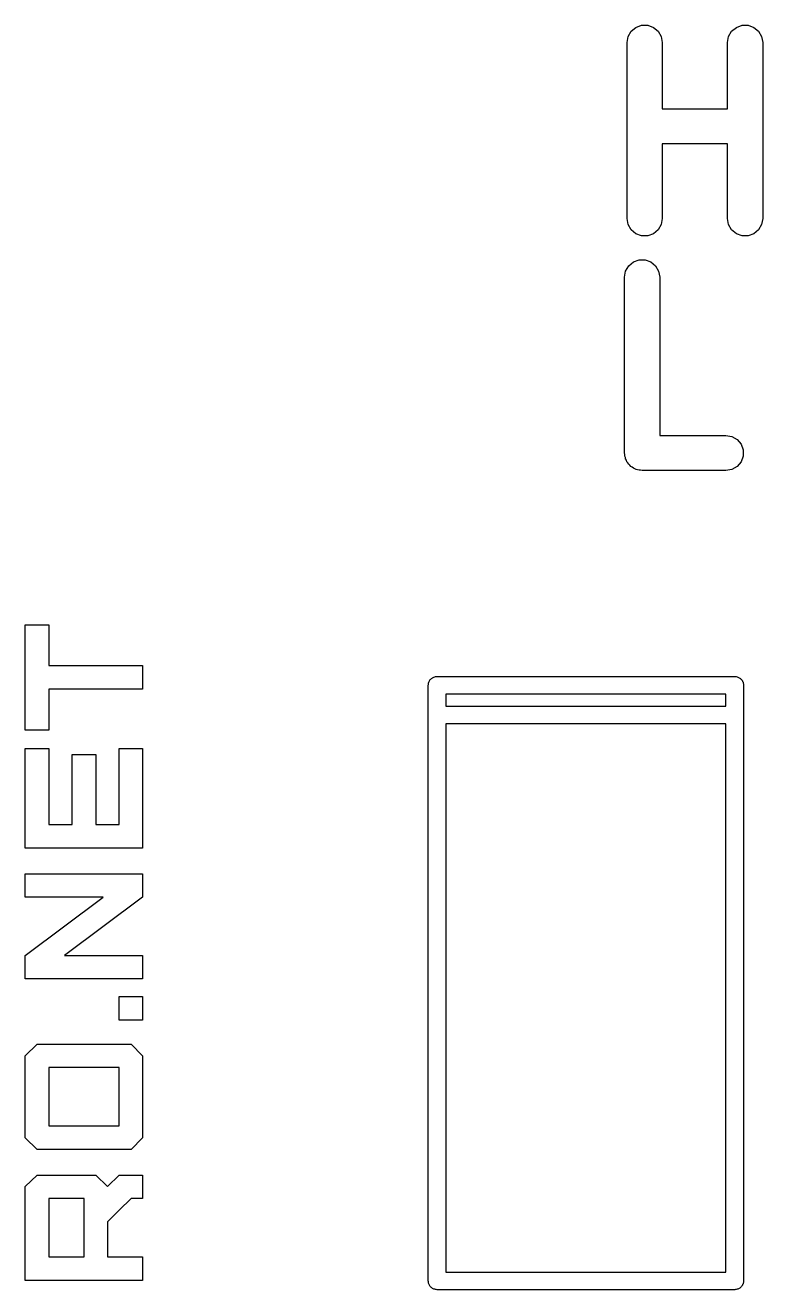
# Model space of a CAD drawing. Extents: x -2.5 to 29.1, y -2.1 to 32.5.
# Drawn here: x -2.51 to 3.78, y 12.38 to 23.17 of the extents above; entities that cross this region are included whole.
import ezdxf

# ---------------------------------------------------------------- set-up
doc = ezdxf.new("R2010")
doc.units = 0
doc.header["$MEASUREMENT"] = 0
doc.layers.add('BLACK', color=7, linetype='CONTINUOUS')

msp = doc.modelspace()

# ---------------------------------------------------------------- linework, layer by layer
at = {"layer": 'Black'}
for p, q in [((2.63047, 23.0727), (2.65652, 23.1178)), ((2.65652, 23.1178), (2.69643, 23.1513)), ((2.69643, 23.1513), (2.74538, 23.1691)), ((2.74538, 23.1691), (2.79748, 23.1691)), ((2.79748, 23.1691), (2.84643, 23.1513)), ((2.84643, 23.1513), (2.88634, 23.1178)), ((2.88634, 23.1178), (2.91238, 23.0727)), ((3.48762, 23.0727), (3.51367, 23.1178)), ((3.51367, 23.1178), (3.55357, 23.1513)), ((3.55357, 23.1513), (3.60252, 23.1691)), ((3.60252, 23.1691), (3.65462, 23.1691)), ((3.65462, 23.1691), (3.70357, 23.1513)), ((3.70357, 23.1513), (3.74348, 23.1178)), ((3.74348, 23.1178), (3.76953, 23.0727)), ((2.62143, 23.0214), (2.63047, 23.0727)), ((2.62143, 21.5214), (2.62143, 23.0214)), ((2.91238, 23.0727), (2.92143, 23.0214)), ((2.92143, 23.0214), (2.92143, 22.4571)), ((3.47857, 23.0214), (3.48762, 23.0727)), ((3.47857, 22.4571), (3.47857, 23.0214)), ((3.76953, 23.0727), (3.77857, 23.0214)), ((3.77857, 23.0214), (3.77857, 21.5214)), ((2.92143, 22.4571), (3.47857, 22.4571)), ((3.47857, 22.1571), (2.92143, 22.1571)), ((2.92143, 22.1571), (2.92143, 21.5214)), ((3.47857, 21.5214), (3.47857, 22.1571)), ((2.63047, 21.4701), (2.62143, 21.5214)), ((2.65652, 21.425), (2.63047, 21.4701)), ((2.91238, 21.4701), (2.88634, 21.425)), ((2.92143, 21.5214), (2.91238, 21.4701)), ((3.48762, 21.4701), (3.47857, 21.5214)), ((3.51367, 21.425), (3.48762, 21.4701)), ((3.76953, 21.4701), (3.74348, 21.425)), ((3.77857, 21.5214), (3.76953, 21.4701)), ((2.69643, 21.3915), (2.65652, 21.425)), ((2.74538, 21.3737), (2.69643, 21.3915)), ((2.79748, 21.3737), (2.74538, 21.3737)), ((2.84643, 21.3915), (2.79748, 21.3737)), ((2.88634, 21.425), (2.84643, 21.3915)), ((3.55357, 21.3915), (3.51367, 21.425)), ((3.60252, 21.3737), (3.55357, 21.3915)), ((3.65462, 21.3737), (3.60252, 21.3737)), ((3.70357, 21.3915), (3.65462, 21.3737)), ((3.74348, 21.425), (3.70357, 21.3915)), ((2.63509, 21.1178), (2.675, 21.1513)), ((2.675, 21.1513), (2.72395, 21.1691)), ((2.72395, 21.1691), (2.77605, 21.1691)), ((2.77605, 21.1691), (2.825, 21.1513)), ((2.825, 21.1513), (2.86491, 21.1178)), ((2.6, 21.0214), (2.60905, 21.0727)), ((2.60905, 21.0727), (2.63509, 21.1178)), ((2.86491, 21.1178), (2.89095, 21.0727)), ((2.89095, 21.0727), (2.9, 21.0214)), ((2.6, 19.5214), (2.6, 21.0214)), ((2.9, 21.0214), (2.9, 19.6714)), ((2.9, 19.6714), (3.46429, 19.6714)), ((3.46429, 19.6714), (3.51559, 19.6624)), ((3.51559, 19.6624), (3.5607, 19.6363)), ((3.5607, 19.6363), (3.59419, 19.5964)), ((2.60228, 19.5085), (2.6, 19.5214)), ((3.59419, 19.5964), (3.61201, 19.5475)), ((3.61201, 19.5475), (3.61201, 19.4954)), ((2.60228, 19.4954), (2.60228, 19.5085)), ((2.60677, 19.4831), (2.60228, 19.4954)), ((2.60905, 19.4701), (2.60677, 19.4831)), ((2.61561, 19.4588), (2.60905, 19.4701)), ((2.6201, 19.4464), (2.61561, 19.4588)), ((2.62853, 19.4364), (2.6201, 19.4464)), ((2.63509, 19.425), (2.62853, 19.4364)), ((2.64515, 19.4166), (2.63509, 19.425)), ((2.65358, 19.4065), (2.64515, 19.4166)), ((3.59419, 19.4464), (3.5607, 19.4065)), ((3.61201, 19.4954), (3.59419, 19.4464)), ((2.66495, 19.4), (2.65358, 19.4065)), ((2.675, 19.3915), (2.66495, 19.4)), ((2.68733, 19.387), (2.675, 19.3915)), ((2.6987, 19.3805), (2.68733, 19.387)), ((2.71162, 19.3782), (2.6987, 19.3805)), ((2.72395, 19.3737), (2.71162, 19.3782)), ((2.73707, 19.3737), (2.72395, 19.3737)), ((2.75, 19.3714), (2.73707, 19.3737)), ((3.46429, 19.3714), (2.75, 19.3714)), ((3.51559, 19.3805), (3.46429, 19.3714)), ((3.5607, 19.4065), (3.51559, 19.3805)), ((-2.51222, 18.0553), (-2.51221, 18.0554)), ((-2.51222, 17.1587), (-2.51222, 18.0553)), ((-2.51221, 18.0554), (-2.51221, 18.0554)), ((-2.51221, 18.0554), (-2.5122, 18.0554)), ((-2.5122, 18.0554), (-2.51219, 18.0555)), ((-2.51219, 18.0555), (-2.51217, 18.0555)), ((-2.51217, 18.0555), (-2.51215, 18.0556)), ((-2.51215, 18.0556), (-2.51212, 18.0556)), ((-2.51212, 18.0556), (-2.5121, 18.0556)), ((-2.5121, 18.0556), (-2.51207, 18.0557)), ((-2.51207, 18.0557), (-2.51204, 18.0557)), ((-2.51204, 18.0557), (-2.512, 18.0557)), ((-2.512, 18.0557), (-2.51197, 18.0557)), ((-2.51197, 18.0557), (-2.51193, 18.0558)), ((-2.51193, 18.0558), (-2.51189, 18.0558)), ((-2.51189, 18.0558), (-2.51185, 18.0558)), ((-2.51185, 18.0558), (-2.51181, 18.0558)), ((-2.51181, 18.0558), (-2.51177, 18.0558)), ((-2.51177, 18.0558), (-2.51172, 18.0558)), ((-2.51172, 18.0558), (-2.31183, 18.0558)), ((-2.31183, 18.0558), (-2.31179, 18.0558)), ((-2.31179, 18.0558), (-2.31174, 18.0558)), ((-2.31174, 18.0558), (-2.31171, 18.0558)), ((-2.31171, 18.0558), (-2.31166, 18.0558)), ((-2.31166, 18.0558), (-2.31162, 18.0558)), ((-2.31162, 18.0558), (-2.31158, 18.0557)), ((-2.31158, 18.0557), (-2.31155, 18.0557)), ((-2.31155, 18.0557), (-2.31151, 18.0557)), ((-2.31151, 18.0557), (-2.31148, 18.0557)), ((-2.31148, 18.0557), (-2.31145, 18.0556)), ((-2.31145, 18.0556), (-2.31143, 18.0556)), ((-2.31143, 18.0556), (-2.3114, 18.0556)), ((-2.3114, 18.0556), (-2.31138, 18.0555)), ((-2.31138, 18.0555), (-2.31136, 18.0555)), ((-2.31136, 18.0555), (-2.31135, 18.0554)), ((-2.31135, 18.0554), (-2.31134, 18.0554)), ((-2.31134, 18.0554), (-2.31134, 18.0554)), ((-2.31134, 18.0554), (-2.31133, 18.0553)), ((-2.31133, 18.0553), (-2.31133, 17.7089)), ((-2.31133, 17.7089), (-1.51172, 17.7089)), ((-1.51172, 17.7089), (-1.51167, 17.7089)), ((-1.51167, 17.7089), (-1.51163, 17.7089)), ((-1.51163, 17.7089), (-1.51159, 17.7088)), ((-1.51159, 17.7088), (-1.51155, 17.7088)), ((-1.51155, 17.7088), (-1.51151, 17.7088)), ((-1.51151, 17.7088), (-1.51147, 17.7088)), ((-1.51147, 17.7088), (-1.51143, 17.7088)), ((-1.51143, 17.7088), (-1.5114, 17.7088)), ((-1.5114, 17.7088), (-1.51137, 17.7087)), ((-1.51137, 17.7087), (-1.51134, 17.7087)), ((-1.51134, 17.7087), (-1.51131, 17.7087)), ((-1.51131, 17.7087), (-1.51129, 17.7086)), ((-1.51129, 17.7086), (-1.51127, 17.7086)), ((-1.51127, 17.7086), (-1.51125, 17.7085)), ((-1.51125, 17.7085), (-1.51124, 17.7085)), ((-1.51124, 17.7085), (-1.51123, 17.7085)), ((-1.51123, 17.7085), (-1.51123, 17.7084)), ((-1.51123, 17.7084), (-1.51122, 17.7084)), ((-1.51122, 17.7084), (-1.51122, 17.5085)), ((0.935048, 17.5775), (0.939266, 17.5825)), ((0.939266, 17.5825), (0.942547, 17.5882)), ((0.942547, 17.5882), (0.947573, 17.5924)), ((0.947573, 17.5924), (0.951791, 17.5975)), ((0.951791, 17.5975), (0.957473, 17.6007)), ((0.957473, 17.6007), (0.9625, 17.605)), ((0.9625, 17.605), (0.968666, 17.6072)), ((0.968666, 17.6072), (0.974348, 17.6105)), ((0.974348, 17.6105), (0.980809, 17.6116)), ((0.980809, 17.6116), (0.986976, 17.6139)), ((0.986976, 17.6139), (0.99354, 17.6139)), ((0.99354, 17.6139), (1, 17.615)), ((1, 17.615), (3.54, 17.615)), ((3.54, 17.615), (3.54646, 17.6139)), ((3.54646, 17.6139), (3.55302, 17.6139)), ((3.55302, 17.6139), (3.55919, 17.6116)), ((3.55919, 17.6116), (3.56565, 17.6105)), ((3.56565, 17.6105), (3.57133, 17.6072)), ((3.57133, 17.6072), (3.5775, 17.605)), ((3.5775, 17.605), (3.58253, 17.6007)), ((3.58253, 17.6007), (3.58821, 17.5975)), ((3.58821, 17.5975), (3.59243, 17.5924)), ((3.59243, 17.5924), (3.59745, 17.5882)), ((3.59745, 17.5882), (3.60073, 17.5825)), ((3.60073, 17.5825), (3.60495, 17.5775)), ((-1.51172, 17.508), (-2.31133, 17.508)), ((-2.31133, 17.508), (-2.31133, 17.1587)), ((-1.51167, 17.508), (-1.51172, 17.508)), ((-1.51163, 17.508), (-1.51167, 17.508)), ((-1.51159, 17.508), (-1.51163, 17.508)), ((-1.51155, 17.508), (-1.51159, 17.508)), ((-1.51151, 17.508), (-1.51155, 17.508)), ((-1.51147, 17.508), (-1.51151, 17.508)), ((-1.51143, 17.5081), (-1.51147, 17.508)), ((-1.5114, 17.5081), (-1.51143, 17.5081)), ((-1.51137, 17.5081), (-1.5114, 17.5081)), ((-1.51134, 17.5082), (-1.51137, 17.5081)), ((-1.51131, 17.5082), (-1.51134, 17.5082)), ((-1.51129, 17.5082), (-1.51131, 17.5082)), ((-1.51127, 17.5083), (-1.51129, 17.5082)), ((-1.51125, 17.5083), (-1.51127, 17.5083)), ((-1.51124, 17.5084), (-1.51125, 17.5083)), ((-1.51123, 17.5084), (-1.51124, 17.5084)), ((-1.51122, 17.5085), (-1.51123, 17.5084)), ((-1.51123, 17.5084), (-1.51123, 17.5084)), ((0.925, 17.54), (0.926139, 17.5465)), ((0.925, 15), (0.925, 17.54)), ((0.926139, 17.553), (0.928384, 17.5592)), ((0.926139, 17.5465), (0.926139, 17.553)), ((0.928384, 17.5592), (0.929523, 17.5657)), ((0.929523, 17.5657), (0.932804, 17.5713)), ((0.932804, 17.5713), (0.935048, 17.5775)), ((3.60495, 17.5775), (3.6072, 17.5713)), ((3.6072, 17.5713), (3.61048, 17.5657)), ((3.61048, 17.5657), (3.61162, 17.5592)), ((3.61162, 17.5592), (3.61386, 17.553)), ((3.61386, 17.553), (3.61386, 17.5465)), ((3.61386, 17.5465), (3.615, 17.54)), ((3.615, 17.54), (3.615, 15)), ((1.075, 17.465), (1.075, 17.361)), ((3.465, 17.465), (1.075, 17.465)), ((3.465, 17.361), (3.465, 17.465)), ((1.075, 17.361), (3.465, 17.361)), ((-2.51221, 17.1586), (-2.51222, 17.1587)), ((-2.5122, 17.1586), (-2.51221, 17.1586)), ((-2.51221, 17.1586), (-2.51221, 17.1586)), ((-2.51219, 17.1585), (-2.5122, 17.1586)), ((-2.51217, 17.1585), (-2.51219, 17.1585)), ((-2.51215, 17.1584), (-2.51217, 17.1585)), ((-2.51212, 17.1584), (-2.51215, 17.1584)), ((-2.5121, 17.1584), (-2.51212, 17.1584)), ((-2.51207, 17.1583), (-2.5121, 17.1584)), ((-2.51204, 17.1583), (-2.51207, 17.1583)), ((-2.512, 17.1583), (-2.51204, 17.1583)), ((-2.51197, 17.1583), (-2.512, 17.1583)), ((-2.51193, 17.1582), (-2.51197, 17.1583)), ((-2.51189, 17.1582), (-2.51193, 17.1582)), ((-2.51185, 17.1582), (-2.51189, 17.1582)), ((-2.51181, 17.1582), (-2.51185, 17.1582)), ((-2.51177, 17.1582), (-2.51181, 17.1582)), ((-2.51172, 17.1582), (-2.51177, 17.1582)), ((-2.31183, 17.1582), (-2.51172, 17.1582)), ((-2.31179, 17.1582), (-2.31183, 17.1582)), ((-2.31174, 17.1582), (-2.31179, 17.1582)), ((-2.31171, 17.1582), (-2.31174, 17.1582)), ((-2.31166, 17.1582), (-2.31171, 17.1582)), ((-2.31162, 17.1582), (-2.31166, 17.1582)), ((-2.31158, 17.1583), (-2.31162, 17.1582)), ((-2.31155, 17.1583), (-2.31158, 17.1583)), ((-2.31151, 17.1583), (-2.31155, 17.1583)), ((-2.31148, 17.1583), (-2.31151, 17.1583)), ((-2.31145, 17.1584), (-2.31148, 17.1583)), ((-2.31143, 17.1584), (-2.31145, 17.1584)), ((-2.3114, 17.1584), (-2.31143, 17.1584)), ((-2.31138, 17.1585), (-2.3114, 17.1584)), ((-2.31136, 17.1585), (-2.31138, 17.1585)), ((-2.31135, 17.1586), (-2.31136, 17.1585)), ((-2.31134, 17.1586), (-2.31135, 17.1586)), ((-2.31133, 17.1587), (-2.31134, 17.1586)), ((-2.31134, 17.1586), (-2.31134, 17.1586)), ((1.075, 17.211), (1.075, 15)), ((3.465, 17.211), (1.075, 17.211)), ((3.465, 15), (3.465, 17.211)), ((-2.51222, 17.0005), (-2.51221, 17.0006)), ((-2.51222, 16.1524), (-2.51222, 17.0005)), ((-2.51221, 17.0006), (-2.51221, 17.0006)), ((-2.51221, 17.0006), (-2.5122, 17.0006)), ((-2.5122, 17.0006), (-2.51219, 17.0007)), ((-2.51219, 17.0007), (-2.51217, 17.0007)), ((-2.51217, 17.0007), (-2.51215, 17.0008)), ((-2.51215, 17.0008), (-2.51212, 17.0008)), ((-2.51212, 17.0008), (-2.5121, 17.0008)), ((-2.5121, 17.0008), (-2.51207, 17.0009)), ((-2.51207, 17.0009), (-2.51204, 17.0009)), ((-2.51204, 17.0009), (-2.512, 17.0009)), ((-2.512, 17.0009), (-2.51197, 17.0009)), ((-2.51197, 17.0009), (-2.51193, 17.001)), ((-2.51193, 17.001), (-2.51189, 17.001)), ((-2.51189, 17.001), (-2.51185, 17.001)), ((-2.51185, 17.001), (-2.51181, 17.001)), ((-2.51181, 17.001), (-2.51177, 17.001)), ((-2.51177, 17.001), (-2.51172, 17.001)), ((-2.51172, 17.001), (-2.31183, 17.001)), ((-2.31183, 17.001), (-2.31179, 17.001)), ((-2.31179, 17.001), (-2.31174, 17.001)), ((-2.31174, 17.001), (-2.31171, 17.001)), ((-2.31171, 17.001), (-2.31166, 17.001)), ((-2.31166, 17.001), (-2.31162, 17.001)), ((-2.31162, 17.001), (-2.31158, 17.0009)), ((-2.31158, 17.0009), (-2.31155, 17.0009)), ((-2.31155, 17.0009), (-2.31151, 17.0009)), ((-2.31151, 17.0009), (-2.31148, 17.0009)), ((-2.31148, 17.0009), (-2.31145, 17.0008)), ((-2.31145, 17.0008), (-2.31143, 17.0008)), ((-2.31143, 17.0008), (-2.3114, 17.0008)), ((-2.3114, 17.0008), (-2.31138, 17.0007)), ((-2.31138, 17.0007), (-2.31136, 17.0007)), ((-2.31136, 17.0007), (-2.31135, 17.0006)), ((-2.31135, 17.0006), (-2.31134, 17.0006)), ((-2.31134, 17.0006), (-2.31134, 17.0006)), ((-2.31134, 17.0006), (-2.31133, 17.0005)), ((-2.31133, 17.0005), (-2.31133, 16.3528)), ((-2.1109, 16.3528), (-2.1109, 16.9506)), ((-2.1109, 16.9506), (-2.11089, 16.9506)), ((-2.11089, 16.9506), (-2.11088, 16.9507)), ((-2.11089, 16.9506), (-2.11089, 16.9506)), ((-2.11088, 16.9507), (-2.11087, 16.9507)), ((-2.11087, 16.9507), (-2.11085, 16.9508)), ((-2.11085, 16.9508), (-2.11084, 16.9508)), ((-2.11084, 16.9508), (-2.11081, 16.9508)), ((-2.11081, 16.9508), (-2.11079, 16.9509)), ((-2.11079, 16.9509), (-2.11075, 16.9509)), ((-2.11075, 16.9509), (-2.11072, 16.9509)), ((-2.11072, 16.9509), (-2.11069, 16.951)), ((-2.11069, 16.951), (-2.11065, 16.951)), ((-2.11065, 16.951), (-2.11061, 16.951)), ((-2.11061, 16.951), (-2.11057, 16.951)), ((-2.11057, 16.951), (-2.11053, 16.951)), ((-2.11053, 16.951), (-2.11049, 16.951)), ((-2.11049, 16.951), (-2.11045, 16.951)), ((-2.11045, 16.951), (-2.1104, 16.9511)), ((-2.1104, 16.9511), (-1.91052, 16.9511)), ((-1.91052, 16.9511), (-1.91047, 16.951)), ((-1.91047, 16.951), (-1.91043, 16.951)), ((-1.91043, 16.951), (-1.91039, 16.951)), ((-1.91039, 16.951), (-1.91034, 16.951)), ((-1.91034, 16.951), (-1.91031, 16.951)), ((-1.91031, 16.951), (-1.91027, 16.951)), ((-1.91027, 16.951), (-1.91023, 16.951)), ((-1.91023, 16.951), (-1.91019, 16.9509)), ((-1.91019, 16.9509), (-1.91017, 16.9509)), ((-1.91017, 16.9509), (-1.91013, 16.9509)), ((-1.91013, 16.9509), (-1.91011, 16.9508)), ((-1.91011, 16.9508), (-1.91008, 16.9508)), ((-1.91008, 16.9508), (-1.91007, 16.9508)), ((-1.91007, 16.9508), (-1.91005, 16.9507)), ((-1.91005, 16.9507), (-1.91004, 16.9507)), ((-1.91004, 16.9507), (-1.91002, 16.9506)), ((-1.91002, 16.9506), (-1.91002, 16.9506)), ((-1.91002, 16.9506), (-1.91002, 16.9506)), ((-1.91002, 16.9506), (-1.91002, 16.3528)), ((-1.71208, 17.0005), (-1.71207, 17.0006)), ((-1.71208, 16.3528), (-1.71208, 17.0005)), ((-1.71207, 17.0006), (-1.71207, 17.0006)), ((-1.71207, 17.0006), (-1.71206, 17.0006)), ((-1.71206, 17.0006), (-1.71205, 17.0007)), ((-1.71205, 17.0007), (-1.71203, 17.0007)), ((-1.71203, 17.0007), (-1.71201, 17.0008)), ((-1.71201, 17.0008), (-1.71198, 17.0008)), ((-1.71198, 17.0008), (-1.71196, 17.0008)), ((-1.71196, 17.0008), (-1.71193, 17.0009)), ((-1.71193, 17.0009), (-1.7119, 17.0009)), ((-1.7119, 17.0009), (-1.71186, 17.0009)), ((-1.71186, 17.0009), (-1.71183, 17.0009)), ((-1.71183, 17.0009), (-1.71179, 17.001)), ((-1.71179, 17.001), (-1.71175, 17.001)), ((-1.71175, 17.001), (-1.71171, 17.001)), ((-1.71171, 17.001), (-1.71167, 17.001)), ((-1.71167, 17.001), (-1.71163, 17.001)), ((-1.71163, 17.001), (-1.71158, 17.001)), ((-1.71158, 17.001), (-1.51172, 17.001)), ((-1.51172, 17.001), (-1.51167, 17.001)), ((-1.51167, 17.001), (-1.51163, 17.001)), ((-1.51163, 17.001), (-1.51159, 17.001)), ((-1.51159, 17.001), (-1.51155, 17.001)), ((-1.51155, 17.001), (-1.51151, 17.001)), ((-1.51151, 17.001), (-1.51147, 17.0009)), ((-1.51147, 17.0009), (-1.51143, 17.0009)), ((-1.51143, 17.0009), (-1.5114, 17.0009)), ((-1.5114, 17.0009), (-1.51137, 17.0009)), ((-1.51137, 17.0009), (-1.51134, 17.0008)), ((-1.51134, 17.0008), (-1.51131, 17.0008)), ((-1.51131, 17.0008), (-1.51129, 17.0008)), ((-1.51129, 17.0008), (-1.51127, 17.0007)), ((-1.51127, 17.0007), (-1.51125, 17.0007)), ((-1.51125, 17.0007), (-1.51124, 17.0006)), ((-1.51124, 17.0006), (-1.51123, 17.0006)), ((-1.51123, 17.0006), (-1.51123, 17.0006)), ((-1.51123, 17.0006), (-1.51122, 17.0005)), ((-1.51122, 17.0005), (-1.51122, 16.1524)), ((-2.31133, 16.3528), (-2.1109, 16.3528)), ((-1.91002, 16.3528), (-1.71208, 16.3528)), ((-2.51221, 16.1524), (-2.51222, 16.1524)), ((-2.5122, 16.1523), (-2.51221, 16.1524)), ((-2.51221, 16.1524), (-2.51221, 16.1524)), ((-2.51219, 16.1523), (-2.5122, 16.1523)), ((-2.51217, 16.1522), (-2.51219, 16.1523)), ((-2.51215, 16.1522), (-2.51217, 16.1522)), ((-2.51212, 16.1522), (-2.51215, 16.1522)), ((-2.5121, 16.1521), (-2.51212, 16.1522)), ((-2.51207, 16.1521), (-2.5121, 16.1521)), ((-2.51204, 16.1521), (-2.51207, 16.1521)), ((-2.512, 16.152), (-2.51204, 16.1521)), ((-2.51197, 16.152), (-2.512, 16.152)), ((-2.51193, 16.152), (-2.51197, 16.152)), ((-2.51189, 16.152), (-2.51193, 16.152)), ((-2.51185, 16.152), (-2.51189, 16.152)), ((-2.51181, 16.152), (-2.51185, 16.152)), ((-2.51177, 16.152), (-2.51181, 16.152)), ((-2.51172, 16.1519), (-2.51177, 16.152)), ((-1.51172, 16.1519), (-2.51172, 16.1519)), ((-1.51167, 16.152), (-1.51172, 16.1519)), ((-1.51163, 16.152), (-1.51167, 16.152)), ((-1.51159, 16.152), (-1.51163, 16.152)), ((-1.51155, 16.152), (-1.51159, 16.152)), ((-1.51151, 16.152), (-1.51155, 16.152)), ((-1.51147, 16.152), (-1.51151, 16.152)), ((-1.51143, 16.152), (-1.51147, 16.152)), ((-1.5114, 16.1521), (-1.51143, 16.152)), ((-1.51137, 16.1521), (-1.5114, 16.1521)), ((-1.51134, 16.1521), (-1.51137, 16.1521)), ((-1.51131, 16.1522), (-1.51134, 16.1521)), ((-1.51129, 16.1522), (-1.51131, 16.1522)), ((-1.51127, 16.1522), (-1.51129, 16.1522)), ((-1.51125, 16.1523), (-1.51127, 16.1522)), ((-1.51124, 16.1523), (-1.51125, 16.1523)), ((-1.51123, 16.1524), (-1.51124, 16.1523)), ((-1.51122, 16.1524), (-1.51123, 16.1524)), ((-1.51123, 16.1524), (-1.51123, 16.1524)), ((-2.51222, 15.9325), (-2.51221, 15.9326)), ((-2.51222, 15.7341), (-2.51222, 15.9325)), ((-2.51221, 15.9326), (-2.51221, 15.9326)), ((-2.51221, 15.9326), (-2.5122, 15.9326)), ((-2.5122, 15.9326), (-2.51219, 15.9327)), ((-2.51219, 15.9327), (-2.51217, 15.9327)), ((-2.51217, 15.9327), (-2.51215, 15.9328)), ((-2.51215, 15.9328), (-2.51212, 15.9328)), ((-2.51212, 15.9328), (-2.5121, 15.9328)), ((-2.5121, 15.9328), (-2.51207, 15.9329)), ((-2.51207, 15.9329), (-2.51204, 15.9329)), ((-2.51204, 15.9329), (-2.512, 15.9329)), ((-2.512, 15.9329), (-2.51197, 15.9329)), ((-2.51197, 15.9329), (-2.51193, 15.933)), ((-2.51193, 15.933), (-2.51189, 15.933)), ((-2.51189, 15.933), (-2.51185, 15.933)), ((-2.51185, 15.933), (-2.51181, 15.933)), ((-2.51181, 15.933), (-2.51177, 15.933)), ((-2.51177, 15.933), (-2.51172, 15.933)), ((-2.51172, 15.933), (-1.51172, 15.933)), ((-1.51172, 15.933), (-1.51167, 15.933)), ((-1.51167, 15.933), (-1.51163, 15.933)), ((-1.51163, 15.933), (-1.51159, 15.933)), ((-1.51159, 15.933), (-1.51155, 15.933)), ((-1.51155, 15.933), (-1.51151, 15.933)), ((-1.51151, 15.933), (-1.51147, 15.9329)), ((-1.51147, 15.9329), (-1.51143, 15.9329)), ((-1.51143, 15.9329), (-1.5114, 15.9329)), ((-1.5114, 15.9329), (-1.51137, 15.9329)), ((-1.51137, 15.9329), (-1.51134, 15.9328)), ((-1.51134, 15.9328), (-1.51131, 15.9328)), ((-1.51131, 15.9328), (-1.51129, 15.9328)), ((-1.51129, 15.9328), (-1.51127, 15.9327)), ((-1.51127, 15.9327), (-1.51125, 15.9327)), ((-1.51125, 15.9327), (-1.51124, 15.9326)), ((-1.51124, 15.9326), (-1.51123, 15.9326)), ((-1.51123, 15.9326), (-1.51123, 15.9326)), ((-1.51123, 15.9326), (-1.51122, 15.9325)), ((-1.51122, 15.9325), (-1.51122, 15.7341)), ((-2.51221, 15.734), (-2.51222, 15.7341)), ((-2.5122, 15.7339), (-2.51221, 15.734)), ((-2.51221, 15.734), (-2.51221, 15.734)), ((-2.51219, 15.7339), (-2.5122, 15.7339)), ((-2.51217, 15.7339), (-2.51219, 15.7339)), ((-2.51215, 15.7338), (-2.51217, 15.7339)), ((-2.51212, 15.7338), (-2.51215, 15.7338)), ((-2.5121, 15.7337), (-2.51212, 15.7338)), ((-2.51207, 15.7337), (-2.5121, 15.7337)), ((-2.51204, 15.7337), (-2.51207, 15.7337)), ((-2.512, 15.7337), (-2.51204, 15.7337)), ((-2.51202, 15.2362), (-1.84749, 15.7336)), ((-2.51197, 15.7336), (-2.512, 15.7337)), ((-2.51193, 15.7336), (-2.51197, 15.7336)), ((-2.51189, 15.7336), (-2.51193, 15.7336)), ((-2.51185, 15.7336), (-2.51189, 15.7336)), ((-2.51181, 15.7336), (-2.51185, 15.7336)), ((-2.51177, 15.7336), (-2.51181, 15.7336)), ((-2.51172, 15.7336), (-2.51177, 15.7336)), ((-1.84749, 15.7336), (-2.51172, 15.7336)), ((-1.51142, 15.7337), (-2.17736, 15.2363)), ((-1.51138, 15.7337), (-1.51142, 15.7337)), ((-1.51134, 15.7337), (-1.51138, 15.7337)), ((-1.51132, 15.7338), (-1.51134, 15.7337)), ((-1.5113, 15.7338), (-1.51132, 15.7338)), ((-1.51128, 15.7338), (-1.5113, 15.7338)), ((-1.51125, 15.7339), (-1.51128, 15.7338)), ((-1.51124, 15.7339), (-1.51125, 15.7339)), ((-1.51123, 15.734), (-1.51124, 15.7339)), ((-1.51122, 15.7341), (-1.51123, 15.734)), ((-1.51123, 15.734), (-1.51123, 15.734)), ((-2.51222, 15.2358), (-2.51221, 15.2359)), ((-2.51222, 15.0359), (-2.51222, 15.2358)), ((-2.51221, 15.2359), (-2.5122, 15.2359)), ((-2.5122, 15.2359), (-2.51219, 15.2359)), ((-2.51219, 15.2359), (-2.51219, 15.236)), ((-2.51219, 15.236), (-2.51216, 15.236)), ((-2.51216, 15.236), (-2.51214, 15.2361)), ((-2.51214, 15.2361), (-2.51212, 15.2361)), ((-2.51212, 15.2361), (-2.5121, 15.2361)), ((-2.5121, 15.2361), (-2.51206, 15.2361)), ((-2.51206, 15.2361), (-2.51202, 15.2362)), ((-2.17736, 15.2363), (-1.51172, 15.2363)), ((-1.51172, 15.2363), (-1.51167, 15.2363)), ((-1.51167, 15.2363), (-1.51163, 15.2363)), ((-1.51163, 15.2363), (-1.51159, 15.2363)), ((-1.51159, 15.2363), (-1.51155, 15.2363)), ((-1.51155, 15.2363), (-1.51151, 15.2362)), ((-1.51151, 15.2362), (-1.51147, 15.2362)), ((-1.51147, 15.2362), (-1.51143, 15.2362)), ((-1.51143, 15.2362), (-1.5114, 15.2362)), ((-1.5114, 15.2362), (-1.51137, 15.2361)), ((-1.51137, 15.2361), (-1.51134, 15.2361)), ((-1.51134, 15.2361), (-1.51131, 15.2361)), ((-1.51131, 15.2361), (-1.51129, 15.236)), ((-1.51129, 15.236), (-1.51127, 15.236)), ((-1.51127, 15.236), (-1.51125, 15.236)), ((-1.51125, 15.236), (-1.51124, 15.2359)), ((-1.51124, 15.2359), (-1.51123, 15.2359)), ((-1.51123, 15.2359), (-1.51123, 15.2358)), ((-1.51123, 15.2358), (-1.51122, 15.2358)), ((-1.51122, 15.2358), (-1.51122, 15.0359)), ((-2.51221, 15.0359), (-2.51222, 15.0359)), ((-2.51221, 15.0358), (-2.51221, 15.0359)), ((-2.5122, 15.0358), (-2.51221, 15.0358)), ((-2.51219, 15.0357), (-2.5122, 15.0358)), ((-2.51217, 15.0357), (-2.51219, 15.0357)), ((-2.51215, 15.0357), (-2.51217, 15.0357)), ((-2.51212, 15.0356), (-2.51215, 15.0357)), ((-2.5121, 15.0356), (-2.51212, 15.0356)), ((-2.51207, 15.0356), (-2.5121, 15.0356)), ((-2.51204, 15.0355), (-2.51207, 15.0356)), ((-2.512, 15.0355), (-2.51204, 15.0355)), ((-2.51197, 15.0355), (-2.512, 15.0355)), ((-2.51193, 15.0355), (-2.51197, 15.0355)), ((-2.51189, 15.0354), (-2.51193, 15.0355)), ((-2.51185, 15.0354), (-2.51189, 15.0354)), ((-2.51181, 15.0354), (-2.51185, 15.0354)), ((-2.51177, 15.0354), (-2.51181, 15.0354)), ((-2.51172, 15.0354), (-2.51177, 15.0354)), ((-1.51172, 15.0354), (-2.51172, 15.0354)), ((-1.51167, 15.0354), (-1.51172, 15.0354)), ((-1.51163, 15.0354), (-1.51167, 15.0354)), ((-1.51159, 15.0354), (-1.51163, 15.0354)), ((-1.51155, 15.0354), (-1.51159, 15.0354)), ((-1.51151, 15.0355), (-1.51155, 15.0354)), ((-1.51147, 15.0355), (-1.51151, 15.0355)), ((-1.51143, 15.0355), (-1.51147, 15.0355)), ((-1.5114, 15.0355), (-1.51143, 15.0355)), ((-1.51137, 15.0356), (-1.5114, 15.0355)), ((-1.51134, 15.0356), (-1.51137, 15.0356)), ((-1.51131, 15.0356), (-1.51134, 15.0356)), ((-1.51129, 15.0357), (-1.51131, 15.0356)), ((-1.51127, 15.0357), (-1.51129, 15.0357)), ((-1.51125, 15.0357), (-1.51127, 15.0357)), ((-1.51124, 15.0358), (-1.51125, 15.0357)), ((-1.51123, 15.0358), (-1.51124, 15.0358)), ((-1.51122, 15.0359), (-1.51123, 15.0359)), ((-1.51123, 15.0359), (-1.51123, 15.0358)), ((0.925, 12.46), (0.925, 15)), ((1.075, 15), (1.075, 12.535)), ((3.465, 12.535), (3.465, 15)), ((3.615, 15), (3.615, 12.46)), ((-1.71208, 14.8841), (-1.71207, 14.8842)), ((-1.71208, 14.6842), (-1.71208, 14.8841)), ((-1.71207, 14.8842), (-1.71207, 14.8842)), ((-1.71207, 14.8842), (-1.71206, 14.8842)), ((-1.71206, 14.8842), (-1.71205, 14.8843)), ((-1.71205, 14.8843), (-1.71203, 14.8843)), ((-1.71203, 14.8843), (-1.71201, 14.8844)), ((-1.71201, 14.8844), (-1.71198, 14.8844)), ((-1.71198, 14.8844), (-1.71196, 14.8844)), ((-1.71196, 14.8844), (-1.71193, 14.8845)), ((-1.71193, 14.8845), (-1.7119, 14.8845)), ((-1.7119, 14.8845), (-1.71186, 14.8845)), ((-1.71186, 14.8845), (-1.71183, 14.8846)), ((-1.71183, 14.8846), (-1.71179, 14.8846)), ((-1.71179, 14.8846), (-1.71175, 14.8846)), ((-1.71175, 14.8846), (-1.71171, 14.8846)), ((-1.71171, 14.8846), (-1.71167, 14.8846)), ((-1.71167, 14.8846), (-1.71163, 14.8846)), ((-1.71163, 14.8846), (-1.71158, 14.8846)), ((-1.71158, 14.8846), (-1.51172, 14.8846)), ((-1.51172, 14.8846), (-1.51167, 14.8846)), ((-1.51167, 14.8846), (-1.51163, 14.8846)), ((-1.51163, 14.8846), (-1.51159, 14.8846)), ((-1.51159, 14.8846), (-1.51155, 14.8846)), ((-1.51155, 14.8846), (-1.51151, 14.8846)), ((-1.51151, 14.8846), (-1.51147, 14.8846)), ((-1.51147, 14.8846), (-1.51143, 14.8845)), ((-1.51143, 14.8845), (-1.5114, 14.8845)), ((-1.5114, 14.8845), (-1.51137, 14.8845)), ((-1.51137, 14.8845), (-1.51134, 14.8844)), ((-1.51134, 14.8844), (-1.51131, 14.8844)), ((-1.51131, 14.8844), (-1.51129, 14.8844)), ((-1.51129, 14.8844), (-1.51127, 14.8843)), ((-1.51127, 14.8843), (-1.51125, 14.8843)), ((-1.51125, 14.8843), (-1.51124, 14.8842)), ((-1.51124, 14.8842), (-1.51123, 14.8842)), ((-1.51123, 14.8842), (-1.51123, 14.8842)), ((-1.51123, 14.8842), (-1.51122, 14.8841)), ((-1.51122, 14.8841), (-1.51122, 14.6842)), ((-1.71207, 14.6842), (-1.71208, 14.6842)), ((-1.71207, 14.6841), (-1.71207, 14.6842)), ((-1.71206, 14.6841), (-1.71207, 14.6841)), ((-1.71205, 14.6841), (-1.71206, 14.6841)), ((-1.71203, 14.684), (-1.71205, 14.6841)), ((-1.71201, 14.684), (-1.71203, 14.684)), ((-1.71198, 14.684), (-1.71201, 14.684)), ((-1.71196, 14.6839), (-1.71198, 14.684)), ((-1.71193, 14.6839), (-1.71196, 14.6839)), ((-1.7119, 14.6839), (-1.71193, 14.6839)), ((-1.71186, 14.6838), (-1.7119, 14.6839)), ((-1.71183, 14.6838), (-1.71186, 14.6838)), ((-1.71179, 14.6838), (-1.71183, 14.6838)), ((-1.71175, 14.6838), (-1.71179, 14.6838)), ((-1.71171, 14.6838), (-1.71175, 14.6838)), ((-1.71167, 14.6837), (-1.71171, 14.6838)), ((-1.71163, 14.6837), (-1.71167, 14.6837)), ((-1.71158, 14.6837), (-1.71163, 14.6837)), ((-1.51172, 14.6837), (-1.71158, 14.6837)), ((-1.51167, 14.6837), (-1.51172, 14.6837)), ((-1.51163, 14.6837), (-1.51167, 14.6837)), ((-1.51159, 14.6838), (-1.51163, 14.6837)), ((-1.51155, 14.6838), (-1.51159, 14.6838)), ((-1.51151, 14.6838), (-1.51155, 14.6838)), ((-1.51147, 14.6838), (-1.51151, 14.6838)), ((-1.51143, 14.6838), (-1.51147, 14.6838)), ((-1.5114, 14.6839), (-1.51143, 14.6838)), ((-1.51137, 14.6839), (-1.5114, 14.6839)), ((-1.51134, 14.6839), (-1.51137, 14.6839)), ((-1.51131, 14.684), (-1.51134, 14.6839)), ((-1.51129, 14.684), (-1.51131, 14.684)), ((-1.51127, 14.684), (-1.51129, 14.684)), ((-1.51125, 14.6841), (-1.51127, 14.684)), ((-1.51124, 14.6841), (-1.51125, 14.6841)), ((-1.51123, 14.6841), (-1.51124, 14.6841)), ((-1.51122, 14.6842), (-1.51123, 14.6842)), ((-1.51123, 14.6842), (-1.51123, 14.6841)), ((-2.51207, 14.3804), (-2.41068, 14.479)), ((-2.41068, 14.479), (-2.41067, 14.479)), ((-2.41067, 14.479), (-2.41066, 14.479)), ((-2.41066, 14.479), (-2.4106, 14.479)), ((-2.4106, 14.479), (-2.41054, 14.479)), ((-2.41054, 14.479), (-2.41052, 14.4791)), ((-2.41052, 14.4791), (-2.41051, 14.4791)), ((-2.41051, 14.4791), (-2.41044, 14.4791)), ((-2.41044, 14.4791), (-2.41037, 14.4791)), ((-2.41037, 14.4791), (-2.41035, 14.4791)), ((-2.41035, 14.4791), (-2.41034, 14.4791)), ((-2.41034, 14.4791), (-1.61022, 14.4791)), ((-1.61022, 14.4791), (-1.6102, 14.4791)), ((-1.6102, 14.4791), (-1.61018, 14.4791)), ((-1.61018, 14.4791), (-1.61012, 14.4791)), ((-1.61012, 14.4791), (-1.61005, 14.4791)), ((-1.61005, 14.4791), (-1.61003, 14.4791)), ((-1.61003, 14.4791), (-1.61001, 14.479)), ((-1.61001, 14.479), (-1.60996, 14.479)), ((-1.60996, 14.479), (-1.6099, 14.479)), ((-1.6099, 14.479), (-1.60989, 14.479)), ((-1.60989, 14.479), (-1.60987, 14.4789)), ((-1.60987, 14.4789), (-1.51137, 14.3804)), ((-2.51222, 14.3801), (-2.5122, 14.3802)), ((-2.51222, 13.6805), (-2.51222, 14.3801)), ((-2.51222, 14.3801), (-2.51221, 14.3801)), ((-2.51221, 14.3801), (-2.51222, 14.3801)), ((-2.5122, 14.3802), (-2.51219, 14.3803)), ((-2.51219, 14.3803), (-2.51218, 14.3803)), ((-2.51218, 14.3803), (-2.51217, 14.3803)), ((-2.51217, 14.3803), (-2.51213, 14.3804)), ((-2.51213, 14.3804), (-2.5121, 14.3804)), ((-2.5121, 14.3804), (-2.51208, 14.3804)), ((-2.51208, 14.3804), (-2.51207, 14.3804)), ((-1.51137, 14.3804), (-1.51135, 14.3804)), ((-1.51135, 14.3804), (-1.51134, 14.3804)), ((-1.51134, 14.3804), (-1.51133, 14.3804)), ((-1.51133, 14.3804), (-1.51132, 14.3804)), ((-1.51132, 14.3804), (-1.5113, 14.3803)), ((-1.5113, 14.3803), (-1.51127, 14.3803)), ((-1.51127, 14.3803), (-1.51126, 14.3803)), ((-1.51126, 14.3803), (-1.51125, 14.3803)), ((-1.51125, 14.3803), (-1.51125, 14.3802)), ((-1.51125, 14.3802), (-1.51124, 14.3802)), ((-1.51124, 14.3802), (-1.51123, 14.3802)), ((-1.51123, 14.3802), (-1.51122, 14.3801)), ((-1.51122, 14.3801), (-1.51122, 14.3801)), ((-1.51122, 14.3801), (-1.51122, 14.3801)), ((-1.51122, 14.3801), (-1.51122, 13.6805)), ((-2.31133, 14.2796), (-2.31133, 13.7824)), ((-1.71208, 14.2796), (-2.31133, 14.2796)), ((-1.71208, 13.7824), (-1.71208, 14.2796)), ((-2.31133, 13.7824), (-1.71208, 13.7824)), ((-2.5122, 13.6804), (-2.51222, 13.6805)), ((-2.51222, 13.6805), (-2.51221, 13.6805)), ((-2.51221, 13.6805), (-2.51222, 13.6805)), ((-2.51219, 13.6803), (-2.5122, 13.6804)), ((-2.51218, 13.6803), (-2.51219, 13.6803)), ((-2.51217, 13.6803), (-2.51218, 13.6803)), ((-2.51213, 13.6802), (-2.51217, 13.6803)), ((-2.5121, 13.6802), (-2.51213, 13.6802)), ((-2.51208, 13.6802), (-2.5121, 13.6802)), ((-2.51207, 13.6802), (-2.51208, 13.6802)), ((-2.41068, 13.5816), (-2.51207, 13.6802)), ((-1.51136, 13.6802), (-1.60987, 13.5816)), ((-1.51135, 13.6802), (-1.51136, 13.6802)), ((-1.51134, 13.6802), (-1.51135, 13.6802)), ((-1.5113, 13.6802), (-1.51134, 13.6802)), ((-1.51127, 13.6803), (-1.5113, 13.6802)), ((-1.51126, 13.6803), (-1.51127, 13.6803)), ((-1.51125, 13.6803), (-1.51126, 13.6803)), ((-1.51124, 13.6804), (-1.51125, 13.6803)), ((-1.51122, 13.6805), (-1.51124, 13.6804)), ((-1.51122, 13.6805), (-1.51122, 13.6805)), ((-1.51122, 13.6805), (-1.51122, 13.6805)), ((-2.41067, 13.5816), (-2.41068, 13.5816)), ((-2.41066, 13.5816), (-2.41067, 13.5816)), ((-2.4106, 13.5816), (-2.41066, 13.5816)), ((-2.41054, 13.5815), (-2.4106, 13.5816)), ((-2.41052, 13.5815), (-2.41054, 13.5815)), ((-2.41051, 13.5815), (-2.41052, 13.5815)), ((-2.41043, 13.5815), (-2.41051, 13.5815)), ((-2.41037, 13.5815), (-2.41043, 13.5815)), ((-2.41036, 13.5815), (-2.41037, 13.5815)), ((-2.41034, 13.5815), (-2.41036, 13.5815)), ((-1.61022, 13.5815), (-2.41034, 13.5815)), ((-1.6102, 13.5815), (-1.61022, 13.5815)), ((-1.61018, 13.5815), (-1.6102, 13.5815)), ((-1.61012, 13.5815), (-1.61018, 13.5815)), ((-1.61005, 13.5815), (-1.61012, 13.5815)), ((-1.61003, 13.5815), (-1.61005, 13.5815)), ((-1.61001, 13.5815), (-1.61003, 13.5815)), ((-1.60996, 13.5816), (-1.61001, 13.5815)), ((-1.6099, 13.5816), (-1.60996, 13.5816)), ((-1.60989, 13.5816), (-1.6099, 13.5816)), ((-1.60987, 13.5816), (-1.60989, 13.5816)), ((-2.51207, 13.2639), (-2.41068, 13.3624)), ((-2.41068, 13.3624), (-2.41067, 13.3624)), ((-2.41067, 13.3624), (-2.41066, 13.3624)), ((-2.41066, 13.3624), (-2.4106, 13.3625)), ((-2.4106, 13.3625), (-2.41054, 13.3625)), ((-2.41054, 13.3625), (-2.41052, 13.3625)), ((-2.41052, 13.3625), (-2.41051, 13.3625)), ((-2.41051, 13.3625), (-2.41044, 13.3625)), ((-2.41044, 13.3625), (-2.41037, 13.3625)), ((-2.41037, 13.3625), (-2.41035, 13.3625)), ((-2.41035, 13.3625), (-2.41034, 13.3625)), ((-2.41034, 13.3625), (-1.91013, 13.3625)), ((-1.91013, 13.3625), (-1.91011, 13.3625)), ((-1.91011, 13.3625), (-1.91009, 13.3625)), ((-1.91009, 13.3625), (-1.91003, 13.3625)), ((-1.91003, 13.3625), (-1.90996, 13.3625)), ((-1.90996, 13.3625), (-1.90994, 13.3625)), ((-1.90994, 13.3625), (-1.90992, 13.3625)), ((-1.90992, 13.3625), (-1.90986, 13.3625)), ((-1.90986, 13.3625), (-1.90981, 13.3624)), ((-1.90981, 13.3624), (-1.9098, 13.3624)), ((-1.9098, 13.3624), (-1.90978, 13.3624)), ((-1.90978, 13.3624), (-1.81019, 13.2642)), ((-1.81019, 13.2642), (-1.71198, 13.3624)), ((-1.71198, 13.3624), (-1.71196, 13.3624)), ((-1.71196, 13.3624), (-1.71195, 13.3624)), ((-1.71195, 13.3624), (-1.7119, 13.3625)), ((-1.7119, 13.3625), (-1.71184, 13.3625)), ((-1.71184, 13.3625), (-1.71182, 13.3625)), ((-1.71182, 13.3625), (-1.7118, 13.3625)), ((-1.7118, 13.3625), (-1.71174, 13.3625)), ((-1.71174, 13.3625), (-1.71167, 13.3625)), ((-1.71167, 13.3625), (-1.71165, 13.3625)), ((-1.71165, 13.3625), (-1.71163, 13.3625)), ((-1.71163, 13.3625), (-1.51172, 13.3625)), ((-1.51172, 13.3625), (-1.51167, 13.3625)), ((-1.51167, 13.3625), (-1.51163, 13.3625)), ((-1.51163, 13.3625), (-1.51159, 13.3625)), ((-1.51159, 13.3625), (-1.51155, 13.3625)), ((-1.51155, 13.3625), (-1.51151, 13.3625)), ((-1.51151, 13.3625), (-1.51147, 13.3625)), ((-1.51147, 13.3625), (-1.51143, 13.3625)), ((-1.51143, 13.3625), (-1.5114, 13.3624)), ((-1.5114, 13.3624), (-1.51137, 13.3624)), ((-1.51137, 13.3624), (-1.51134, 13.3624)), ((-1.51134, 13.3624), (-1.51132, 13.3623)), ((-1.51132, 13.3623), (-1.51129, 13.3623)), ((-1.51129, 13.3623), (-1.51127, 13.3623)), ((-1.51127, 13.3623), (-1.51125, 13.3622)), ((-1.51125, 13.3622), (-1.51124, 13.3622)), ((-1.51124, 13.3622), (-1.51123, 13.3621)), ((-1.51123, 13.3621), (-1.51123, 13.3621)), ((-1.51123, 13.3621), (-1.51122, 13.362)), ((-1.51122, 13.362), (-1.51122, 13.1636)), ((-2.51222, 13.2636), (-2.5122, 13.2637)), ((-2.51222, 13.2635), (-2.51221, 13.2636)), ((-2.51221, 13.2636), (-2.51222, 13.2636)), ((-2.51222, 12.4654), (-2.51222, 13.2635)), ((-2.5122, 13.2637), (-2.51219, 13.2637)), ((-2.51219, 13.2637), (-2.51218, 13.2637)), ((-2.51218, 13.2637), (-2.51217, 13.2638)), ((-2.51217, 13.2638), (-2.51213, 13.2638)), ((-2.51213, 13.2638), (-2.5121, 13.2639)), ((-2.5121, 13.2639), (-2.51208, 13.2639)), ((-2.51208, 13.2639), (-2.51207, 13.2639)), ((-2.31133, 13.1631), (-2.31133, 12.6658)), ((-2.01057, 13.1631), (-2.31133, 13.1631)), ((-2.01057, 12.6658), (-2.01057, 13.1631)), ((-1.61004, 13.1631), (-1.71127, 13.0633)), ((-1.51172, 13.1631), (-1.61004, 13.1631)), ((-1.51167, 13.1631), (-1.51172, 13.1631)), ((-1.51163, 13.1631), (-1.51167, 13.1631)), ((-1.51159, 13.1631), (-1.51163, 13.1631)), ((-1.51155, 13.1631), (-1.51159, 13.1631)), ((-1.51151, 13.1632), (-1.51155, 13.1631)), ((-1.51147, 13.1632), (-1.51151, 13.1632)), ((-1.51143, 13.1632), (-1.51147, 13.1632)), ((-1.5114, 13.1632), (-1.51143, 13.1632)), ((-1.51137, 13.1633), (-1.5114, 13.1632)), ((-1.51134, 13.1633), (-1.51137, 13.1633)), ((-1.51131, 13.1633), (-1.51134, 13.1633)), ((-1.51129, 13.1633), (-1.51131, 13.1633)), ((-1.51127, 13.1634), (-1.51129, 13.1633)), ((-1.51125, 13.1634), (-1.51127, 13.1634)), ((-1.51124, 13.1635), (-1.51125, 13.1634)), ((-1.51123, 13.1635), (-1.51124, 13.1635)), ((-1.51122, 13.1636), (-1.51123, 13.1636)), ((-1.51123, 13.1636), (-1.51123, 13.1635)), ((-1.71127, 13.0633), (-1.80969, 12.9635)), ((-1.80969, 12.9635), (-1.80969, 12.6658)), ((-2.31133, 12.6658), (-2.01057, 12.6658)), ((-1.80969, 12.6658), (-1.51172, 12.6658)), ((-1.51172, 12.6658), (-1.51167, 12.6658)), ((-1.51167, 12.6658), (-1.51163, 12.6658)), ((-1.51163, 12.6658), (-1.51159, 12.6658)), ((-1.51159, 12.6658), (-1.51155, 12.6658)), ((-1.51155, 12.6658), (-1.51151, 12.6658)), ((-1.51151, 12.6658), (-1.51147, 12.6658)), ((-1.51147, 12.6658), (-1.51143, 12.6657)), ((-1.51143, 12.6657), (-1.5114, 12.6657)), ((-1.5114, 12.6657), (-1.51137, 12.6657)), ((-1.51137, 12.6657), (-1.51134, 12.6656)), ((-1.51134, 12.6656), (-1.51131, 12.6656)), ((-1.51131, 12.6656), (-1.51129, 12.6656)), ((-1.51129, 12.6656), (-1.51127, 12.6655)), ((-1.51127, 12.6655), (-1.51125, 12.6655)), ((-1.51125, 12.6655), (-1.51124, 12.6654)), ((-1.51124, 12.6654), (-1.51123, 12.6654)), ((-1.51123, 12.6654), (-1.51123, 12.6654)), ((-1.51123, 12.6654), (-1.51122, 12.6653)), ((-1.51122, 12.6653), (-1.51122, 12.4654)), ((1.075, 12.535), (3.465, 12.535)), ((-2.51221, 12.4654), (-2.51222, 12.4654)), ((-2.51221, 12.4653), (-2.51221, 12.4654)), ((-2.5122, 12.4653), (-2.51221, 12.4653)), ((-2.51219, 12.4653), (-2.5122, 12.4653)), ((-2.51217, 12.4652), (-2.51219, 12.4653)), ((-2.51215, 12.4652), (-2.51217, 12.4652)), ((-2.51212, 12.4652), (-2.51215, 12.4652)), ((-2.5121, 12.4651), (-2.51212, 12.4652)), ((-2.51207, 12.4651), (-2.5121, 12.4651)), ((-2.51204, 12.4651), (-2.51207, 12.4651)), ((-2.512, 12.465), (-2.51204, 12.4651)), ((-2.51197, 12.465), (-2.512, 12.465)), ((-2.51193, 12.465), (-2.51197, 12.465)), ((-2.51189, 12.465), (-2.51193, 12.465)), ((-2.51185, 12.465), (-2.51189, 12.465)), ((-2.51181, 12.4649), (-2.51185, 12.465)), ((-2.51177, 12.4649), (-2.51181, 12.4649)), ((-2.51172, 12.4649), (-2.51177, 12.4649)), ((-1.51172, 12.4649), (-2.51172, 12.4649)), ((-1.51167, 12.4649), (-1.51172, 12.4649)), ((-1.51163, 12.4649), (-1.51167, 12.4649)), ((-1.51159, 12.465), (-1.51163, 12.4649)), ((-1.51155, 12.465), (-1.51159, 12.465)), ((-1.51151, 12.465), (-1.51155, 12.465)), ((-1.51147, 12.465), (-1.51151, 12.465)), ((-1.51143, 12.465), (-1.51147, 12.465)), ((-1.5114, 12.4651), (-1.51143, 12.465)), ((-1.51137, 12.4651), (-1.5114, 12.4651)), ((-1.51134, 12.4651), (-1.51137, 12.4651)), ((-1.51131, 12.4652), (-1.51134, 12.4651)), ((-1.51129, 12.4652), (-1.51131, 12.4652)), ((-1.51127, 12.4652), (-1.51129, 12.4652)), ((-1.51125, 12.4653), (-1.51127, 12.4652)), ((-1.51124, 12.4653), (-1.51125, 12.4653)), ((-1.51123, 12.4653), (-1.51124, 12.4653)), ((-1.51122, 12.4654), (-1.51123, 12.4654)), ((-1.51123, 12.4654), (-1.51123, 12.4653)), ((0.926139, 12.4535), (0.925, 12.46)), ((0.926139, 12.447), (0.926139, 12.4535)), ((0.928384, 12.4408), (0.926139, 12.447)), ((0.929523, 12.4343), (0.928384, 12.4408)), ((0.932804, 12.4287), (0.929523, 12.4343)), ((0.935048, 12.4225), (0.932804, 12.4287)), ((0.939266, 12.4175), (0.935048, 12.4225)), ((0.942547, 12.4118), (0.939266, 12.4175)), ((0.947573, 12.4076), (0.942547, 12.4118)), ((0.951791, 12.4025), (0.947573, 12.4076)), ((0.957473, 12.3993), (0.951791, 12.4025)), ((3.58821, 12.4025), (3.58253, 12.3993)), ((3.59243, 12.4076), (3.58821, 12.4025)), ((3.59745, 12.4118), (3.59243, 12.4076)), ((3.60073, 12.4175), (3.59745, 12.4118)), ((3.60495, 12.4225), (3.60073, 12.4175)), ((3.6072, 12.4287), (3.60495, 12.4225)), ((3.61048, 12.4343), (3.6072, 12.4287)), ((3.61162, 12.4408), (3.61048, 12.4343)), ((3.61386, 12.447), (3.61162, 12.4408)), ((3.615, 12.46), (3.61386, 12.4535)), ((3.61386, 12.4535), (3.61386, 12.447)), ((0.9625, 12.395), (0.957473, 12.3993)), ((0.968666, 12.3928), (0.9625, 12.395)), ((0.974348, 12.3895), (0.968666, 12.3928)), ((0.980809, 12.3884), (0.974348, 12.3895)), ((0.986976, 12.3861), (0.980809, 12.3884)), ((0.99354, 12.3861), (0.986976, 12.3861)), ((1, 12.385), (0.99354, 12.3861)), ((3.54, 12.385), (1, 12.385)), ((3.54646, 12.3861), (3.54, 12.385)), ((3.55302, 12.3861), (3.54646, 12.3861)), ((3.55919, 12.3884), (3.55302, 12.3861)), ((3.56565, 12.3895), (3.55919, 12.3884)), ((3.57133, 12.3928), (3.56565, 12.3895)), ((3.5775, 12.395), (3.57133, 12.3928)), ((3.58253, 12.3993), (3.5775, 12.395))]:
    msp.add_line(p, q, dxfattribs=at)

doc.saveas('drawing.dxf')
